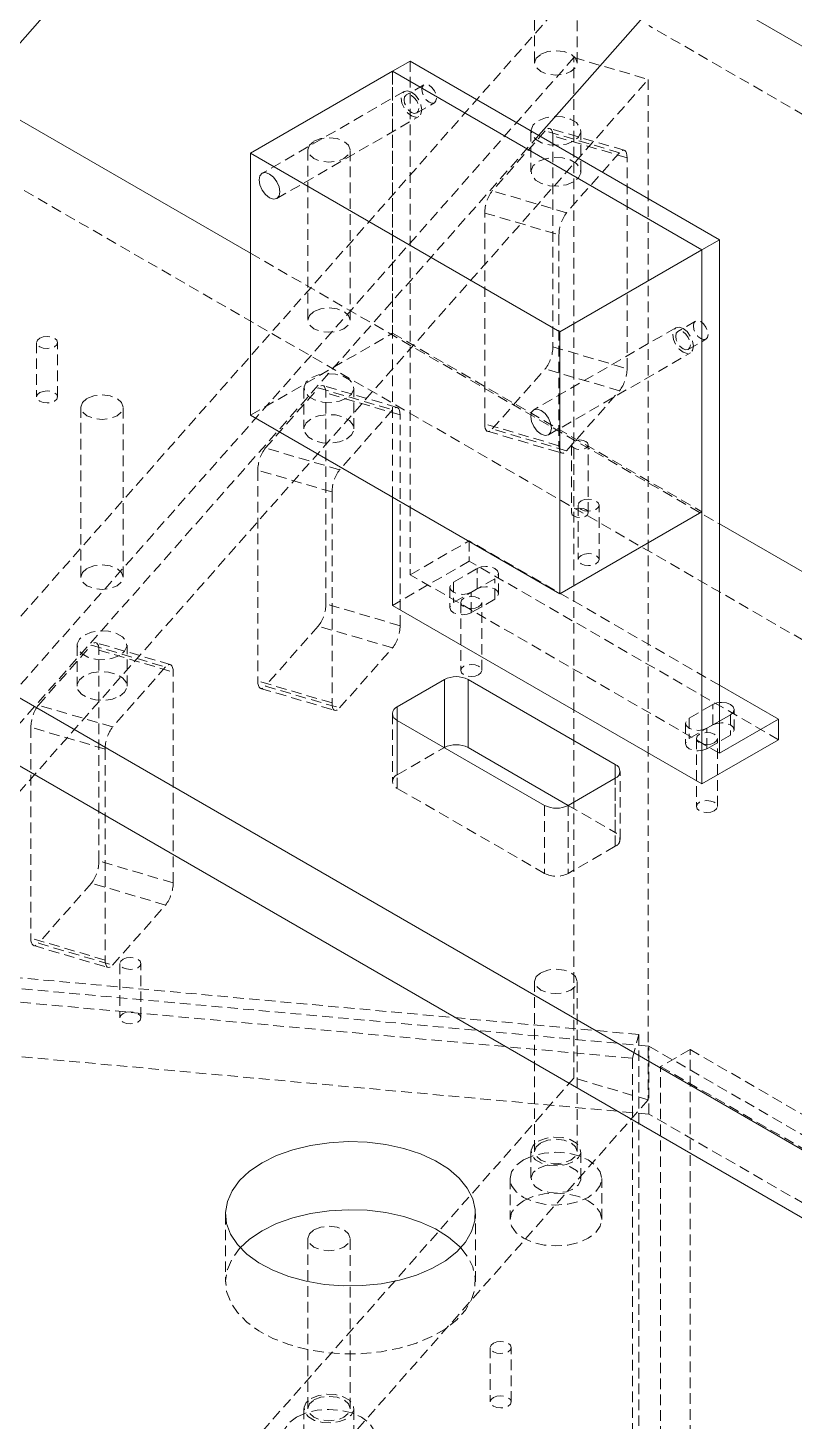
# Model space of a CAD drawing. Header units: millimetres. Extents: x 1529 to 6255, y 1713 to 5797.
# Drawn here: x 5466.2 to 5558.1, y 5170.2 to 5337.4 of the extents above; entities that cross this region are included whole.
import ezdxf

# ---------------------------------------------------------------- set-up
doc = ezdxf.new("R2010")
doc.units = ezdxf.units.MM
doc.linetypes.add('HIDDEN', pattern=[1.905, 1.27, -0.635])

msp = doc.modelspace()

# ---------------------------------------------------------------- linework, layer by layer
at = {"color": 7, "linetype": 'Continuous', "lineweight": 15}
for p, q in [((5459.807, 5329.476), (5538.359, 5418.475)), ((5540.713, 5345.846), (5755.856, 5221.647)), ((5540.629, 5339.392), (5527.5, 5324.517)), ((5452.464, 5333.715), (5492.915, 5310.363)), ((5509.957, 5332.195), (5512.078, 5333.42)), ((5549.201, 5311.989), (5512.078, 5333.42)), ((5492.915, 5322.358), (5509.957, 5332.195)), ((5509.957, 5332.195), (5547.08, 5310.765)), ((5492.915, 5290.921), (5492.915, 5322.358)), ((5530.038, 5300.927), (5492.915, 5322.358)), ((5549.201, 5311.989), (5547.08, 5310.765)), ((5549.201, 5250.34), (5549.201, 5311.989)), ((5547.08, 5310.765), (5530.038, 5300.927)), ((5547.08, 5310.765), (5547.08, 5246.666)), ((5547.08, 5279.328), (5547.08, 5310.765)), ((5530.038, 5269.49), (5530.038, 5300.927)), ((5530.038, 5269.49), (5492.915, 5290.921)), ((5409.591, 5289.07), (5698.033, 5122.557)), ((5409.591, 5280.905), (5698.033, 5114.391)), ((5509.957, 5268.097), (5509.957, 5281.083)), ((5547.08, 5279.328), (5530.038, 5269.49)), ((5549.201, 5277.87), (5579.471, 5260.396)), ((5547.08, 5246.666), (5509.957, 5268.097)), ((5516.179, 5259.198), (5510.522, 5255.932)), ((5519.008, 5259.198), (5536.685, 5248.993)), ((5519.008, 5251.033), (5519.008, 5259.198)), ((5556.272, 5254.422), (5549.201, 5258.504)), ((5510.522, 5254.3), (5528.2, 5244.095)), ((5550.509, 5254.973), (5549.201, 5254.218)), ((5556.272, 5254.422), (5549.201, 5250.34)), ((5556.272, 5251.973), (5556.272, 5254.422)), ((5519.008, 5251.033), (5531.027, 5244.094)), ((5547.08, 5246.666), (5556.272, 5251.973)), ((5536.685, 5247.36), (5531.028, 5244.095))]:
    msp.add_line(p, q, dxfattribs=at)
at = {"color": 7, "linetype": 'HIDDEN', "lineweight": 0}
for p, q in [((5527.006, 5353.619), (5527.006, 5333.205)), ((5532.106, 5333.205), (5532.106, 5353.619)), ((5531.719, 5342.013), (5409.526, 5203.57)), ((5951.971, 5100.267), (5540.713, 5337.681)), ((5531.719, 5333.848), (5409.526, 5195.405)), ((5512.078, 5333.42), (5512.078, 5271.771)), ((5531.719, 5333.848), (5540.629, 5331.227)), ((5531.719, 5211.367), (5531.719, 5333.848)), ((5418.436, 5192.784), (5540.629, 5331.227)), ((5509.957, 5281.083), (5509.957, 5332.195)), ((5509.957, 5332.195), (5509.957, 5300.759)), ((5540.629, 5331.227), (5540.629, 5208.746)), ((5511.344, 5329.792), (5494.303, 5319.954)), ((5513.716, 5330.583), (5511.594, 5329.359)), ((5512.844, 5327.194), (5514.966, 5328.418)), ((5496.053, 5316.923), (5513.094, 5326.761)), ((5775.368, 5139.141), (5452.464, 5325.55)), ((5527.5, 5324.517), (5462.201, 5250.534)), ((5528.279, 5325.052), (5521.923, 5317.85)), ((5526.556, 5325.04), (5526.556, 5320.141)), ((5537.189, 5322.431), (5528.279, 5325.052)), ((5537.754, 5322.716), (5528.844, 5325.337)), ((5538.097, 5321.826), (5529.187, 5324.447)), ((5529.187, 5324.447), (5529.187, 5299.135)), ((5532.556, 5320.141), (5532.556, 5325.04)), ((5499.767, 5322.757), (5499.767, 5302.343)), ((5504.867, 5302.343), (5504.867, 5322.757)), ((5537.189, 5322.431), (5530.833, 5315.23)), ((5538.097, 5296.514), (5538.097, 5321.826)), ((5530.833, 5315.23), (5521.923, 5317.85)), ((5521.015, 5315.189), (5529.925, 5312.568)), ((5521.015, 5289.876), (5521.015, 5315.189)), ((5529.925, 5312.568), (5529.925, 5287.255)), ((5492.915, 5310.363), (5549.201, 5277.87)), ((5543.942, 5301.42), (5526.901, 5291.582)), ((5546.313, 5302.212), (5544.192, 5300.987)), ((5467.231, 5299.652), (5467.231, 5293.12)), ((5469.731, 5293.12), (5469.731, 5299.652)), ((5492.915, 5290.921), (5509.957, 5300.759)), ((5509.957, 5300.759), (5547.08, 5279.328)), ((5545.442, 5298.822), (5547.563, 5300.046)), ((5528.651, 5288.551), (5545.692, 5298.389)), ((5529.187, 5299.135), (5538.097, 5296.514)), ((5521.923, 5289.272), (5528.279, 5296.473)), ((5537.189, 5293.852), (5528.279, 5296.473)), ((5494.684, 5286.988), (5501.04, 5294.19)), ((5499.317, 5294.178), (5499.317, 5289.279)), ((5501.04, 5294.19), (5509.95, 5291.569)), ((5510.514, 5291.854), (5501.604, 5294.475)), ((5505.317, 5289.279), (5505.317, 5294.178)), ((5510.858, 5290.964), (5501.948, 5293.585)), ((5501.948, 5268.273), (5501.948, 5293.585)), ((5530.833, 5286.651), (5537.189, 5293.852)), ((5472.527, 5291.895), (5472.527, 5271.481)), ((5477.627, 5271.481), (5477.627, 5291.895)), ((5509.95, 5291.569), (5503.594, 5284.368)), ((5510.858, 5265.652), (5510.858, 5290.964)), ((5529.925, 5287.255), (5521.015, 5289.876)), ((5530.833, 5286.651), (5521.923, 5289.272)), ((5521.359, 5288.986), (5530.269, 5286.365)), ((5503.594, 5284.368), (5494.684, 5286.988)), ((5531.443, 5287.371), (5531.443, 5279.205)), ((5533.443, 5279.205), (5533.443, 5287.371)), ((5502.686, 5281.706), (5493.776, 5284.327)), ((5493.776, 5284.327), (5493.776, 5259.014)), ((5502.686, 5281.706), (5502.686, 5256.393)), ((5532.232, 5280.118), (5532.232, 5273.586)), ((5534.732, 5273.586), (5534.732, 5280.118)), ((5512.078, 5271.771), (5519.149, 5275.853)), ((5549.201, 5258.504), (5519.149, 5275.853)), ((5519.149, 5275.853), (5519.149, 5273.404)), ((5519.149, 5273.404), (5509.957, 5268.097)), ((5517.275, 5270.893), (5520.104, 5272.526)), ((5556.272, 5251.973), (5519.149, 5273.404)), ((5520.104, 5270.077), (5520.104, 5272.526)), ((5549.201, 5250.34), (5512.078, 5271.771)), ((5517.275, 5270.893), (5517.275, 5268.444)), ((5522.225, 5271.302), (5519.396, 5269.669)), ((5522.225, 5268.852), (5522.225, 5271.302)), ((5522.664, 5269.464), (5522.664, 5271.914)), ((5516.836, 5270.281), (5516.836, 5267.832)), ((5517.275, 5268.444), (5520.104, 5270.077)), ((5519.396, 5267.219), (5519.396, 5269.669)), ((5510.858, 5265.652), (5501.948, 5268.273)), ((5518.146, 5268.444), (5518.146, 5260.278)), ((5522.225, 5268.852), (5519.396, 5267.219)), ((5520.646, 5260.278), (5520.646, 5268.444)), ((4968.243, 5265.91), (5538.738, 5213.747)), ((5501.04, 5265.611), (5494.684, 5258.41)), ((5509.95, 5262.99), (5501.04, 5265.611)), ((5467.444, 5256.126), (5473.8, 5263.328)), ((5472.077, 5263.316), (5472.077, 5258.417)), ((5473.8, 5263.328), (5482.71, 5260.707)), ((5483.275, 5260.992), (5474.365, 5263.613)), ((5474.708, 5262.723), (5483.618, 5260.102)), ((5474.708, 5237.41), (5474.708, 5262.723)), ((5478.077, 5258.417), (5478.077, 5263.316)), ((5503.594, 5255.789), (5509.95, 5262.99)), ((5482.71, 5260.707), (5476.354, 5253.506)), ((5483.618, 5234.79), (5483.618, 5260.102)), ((5502.686, 5256.393), (5493.776, 5259.014)), ((5494.119, 5258.124), (5503.03, 5255.503)), ((5494.684, 5258.41), (5503.594, 5255.789)), ((5539.52, 5216.598), (5098.759, 5256.899)), ((5476.354, 5253.506), (5467.444, 5256.126)), ((5545.559, 5254.565), (5548.388, 5256.198)), ((5548.388, 5253.749), (5548.388, 5256.198)), ((5509.936, 5255.116), (5509.936, 5246.951)), ((5510.522, 5246.134), (5510.522, 5254.3)), ((5510.522, 5254.3), (5510.522, 5247.767)), ((5545.559, 5254.565), (5545.559, 5252.116)), ((5549.201, 5254.218), (5547.681, 5253.341)), ((5550.509, 5254.973), (5550.509, 5252.524)), ((5550.948, 5253.136), (5550.948, 5255.586)), ((5475.446, 5250.844), (5466.536, 5253.465)), ((5466.536, 5253.465), (5466.536, 5228.152)), ((5545.12, 5253.953), (5545.12, 5251.503)), ((5545.559, 5252.116), (5548.388, 5253.749)), ((5547.681, 5250.891), (5547.681, 5253.341)), ((5550.509, 5252.524), (5547.681, 5250.891)), ((5475.446, 5250.844), (5475.446, 5225.531)), ((5510.522, 5247.767), (5516.179, 5251.033)), ((5516.179, 5251.033), (5516.179, 5251.034)), ((5546.431, 5252.116), (5546.431, 5243.95)), ((5548.931, 5243.95), (5548.931, 5252.116)), ((5536.685, 5239.195), (5536.685, 5247.36)), ((5536.685, 5240.827), (5536.685, 5247.36)), ((5537.271, 5240.011), (5537.271, 5248.177)), ((5528.2, 5235.929), (5510.522, 5246.134)), ((5528.2, 5244.095), (5528.2, 5235.929)), ((5531.027, 5244.094), (5536.685, 5240.827)), ((5531.028, 5244.095), (5531.028, 5235.929)), ((5536.685, 5239.195), (5531.028, 5235.929)), ((5483.618, 5234.79), (5474.708, 5237.41)), ((5473.8, 5234.749), (5467.444, 5227.547)), ((5482.71, 5232.128), (5473.8, 5234.749)), ((5476.354, 5224.927), (5482.71, 5232.128)), ((5475.446, 5225.531), (5466.536, 5228.152)), ((5467.444, 5227.547), (5476.354, 5224.927)), ((5466.88, 5227.262), (5475.79, 5224.641)), ((5477.232, 5225.124), (5477.232, 5218.592)), ((5479.732, 5218.592), (5479.732, 5225.124)), ((5540.713, 5215.2), (5452.461, 5223.269)), ((5527.006, 5222.972), (5527.006, 5202.559)), ((5532.106, 5202.559), (5532.106, 5222.972)), ((5538.738, 5213.747), (5539.52, 5216.598)), ((5539.52, 5216.598), (5539.52, 4648.286)), ((5540.713, 5207.034), (5452.461, 5215.104)), ((5540.713, 5215.2), (5951.971, 4977.786)), ((5540.713, 5207.034), (5540.713, 5215.2)), ((5545.663, 5214.791), (5542.128, 5212.75)), ((5545.663, 5214.791), (5954.093, 4979.01)), ((5545.663, 4646.479), (5545.663, 5214.791)), ((5538.738, 5213.747), (5538.738, 4645.435)), ((5542.128, 5212.75), (5950.557, 4976.969)), ((5542.128, 4644.438), (5542.128, 5212.75)), ((5531.719, 5211.367), (5409.526, 5072.924)), ((5540.629, 5208.746), (5531.719, 5211.367)), ((5540.629, 5208.746), (5484.773, 5145.462)), ((5951.971, 4969.62), (5540.713, 5207.034)), ((5526.556, 5202.559), (5526.556, 5199.293)), ((5532.556, 5199.293), (5532.556, 5202.559)), ((5524.056, 5199.293), (5524.056, 5194.393)), ((5535.056, 5194.393), (5535.056, 5199.293)), ((5489.901, 5195.075), (5489.901, 5186.91)), ((5519.901, 5186.91), (5519.901, 5195.075)), ((5499.767, 5192.11), (5499.767, 5171.697)), ((5504.867, 5171.697), (5504.867, 5192.11)), ((5521.682, 5179.032), (5521.682, 5172.5)), ((5524.182, 5172.5), (5524.182, 5179.032)), ((5499.317, 5171.697), (5499.317, 5168.431)), ((5505.317, 5168.431), (5505.317, 5171.697))]:
    msp.add_line(p, q, dxfattribs=at)
at = {"color": 8, "linetype": 'Continuous', "lineweight": 15}
for p, q in [((5516.179, 5251.034), (5516.179, 5259.198)), ((5510.522, 5255.932), (5510.522, 5254.3)), ((5536.685, 5247.36), (5536.685, 5248.993))]:
    msp.add_line(p, q, dxfattribs=at)
at = {"color": 7, "linetype": 'HIDDEN', "lineweight": 0, "flags": 128}
for points in [[(5527.753, 5334.246), (5528.58, 5334.565), (5529.556, 5334.677), (5530.532, 5334.565), (5531.359, 5334.246), (5531.912, 5333.769), (5532.106, 5333.205), (5531.912, 5332.642), (5531.359, 5332.164), (5530.532, 5331.845), (5529.556, 5331.733), (5528.58, 5331.845), (5527.753, 5332.164), (5527.2, 5332.642), (5527.006, 5333.205), (5527.2, 5333.769), (5527.753, 5334.246)], [(5512.219, 5329.705), (5512.693, 5329.323), (5513.094, 5328.781), (5513.363, 5328.163), (5513.457, 5327.562), (5513.363, 5327.069), (5513.094, 5326.761), (5512.693, 5326.683), (5512.219, 5326.847), (5511.746, 5327.229), (5511.344, 5327.771), (5511.076, 5328.389), (5510.982, 5328.991), (5511.076, 5329.483), (5511.344, 5329.792), (5511.746, 5329.87), (5512.219, 5329.705)], [(5512.219, 5327.255), (5512.558, 5327.138), (5512.844, 5327.194), (5513.036, 5327.414), (5513.103, 5327.766), (5513.036, 5328.195), (5512.844, 5328.637), (5512.558, 5329.024), (5512.219, 5329.297), (5511.881, 5329.414), (5511.594, 5329.359), (5511.403, 5329.138), (5511.335, 5328.786), (5511.403, 5328.357), (5511.594, 5327.915), (5511.881, 5327.528), (5512.219, 5327.255)], [(5514.341, 5328.48), (5514.679, 5328.362), (5514.966, 5328.418), (5515.157, 5328.639), (5515.225, 5328.991), (5515.157, 5329.42), (5514.966, 5329.862), (5514.679, 5330.248), (5514.341, 5330.521), (5514.002, 5330.639), (5513.716, 5330.583), (5513.524, 5330.363), (5513.457, 5330.011), (5513.524, 5329.582), (5513.716, 5329.14), (5514.002, 5328.753), (5514.341, 5328.48)], [(5531.678, 5323.815), (5530.824, 5323.47), (5529.818, 5323.315), (5528.78, 5323.367), (5527.835, 5323.621), (5527.099, 5324.047), (5526.658, 5324.592), (5526.568, 5325.191), (5526.837, 5325.772), (5527.435, 5326.265), (5528.288, 5326.609), (5529.295, 5326.765), (5530.333, 5326.713), (5531.277, 5326.459), (5532.014, 5326.033), (5532.454, 5325.488), (5532.545, 5324.889), (5532.275, 5324.308), (5531.678, 5323.815)], [(5529.187, 5324.447), (5529.17, 5324.746), (5529.118, 5324.994), (5529.034, 5325.181), (5528.921, 5325.301), (5528.784, 5325.348), (5528.627, 5325.321), (5528.456, 5325.221), (5528.279, 5325.052)], [(5500.514, 5323.798), (5501.341, 5324.117), (5502.317, 5324.229), (5503.293, 5324.117), (5504.12, 5323.798), (5504.673, 5323.32), (5504.867, 5322.757), (5504.673, 5322.193), (5504.12, 5321.716), (5503.293, 5321.397), (5502.317, 5321.285), (5501.341, 5321.397), (5500.514, 5321.716), (5499.961, 5322.193), (5499.767, 5322.757), (5499.961, 5323.32), (5500.514, 5323.798)], [(5538.097, 5321.826), (5538.08, 5322.125), (5538.028, 5322.373), (5537.944, 5322.56), (5537.831, 5322.68), (5537.694, 5322.727), (5537.537, 5322.7), (5537.366, 5322.6), (5537.189, 5322.431)], [(5531.678, 5318.916), (5530.824, 5318.571), (5529.818, 5318.415), (5528.78, 5318.468), (5527.835, 5318.722), (5527.099, 5319.147), (5526.658, 5319.692), (5526.568, 5320.292), (5526.837, 5320.873), (5527.435, 5321.365), (5528.288, 5321.71), (5529.295, 5321.866), (5530.333, 5321.814), (5531.277, 5321.559), (5532.014, 5321.134), (5532.454, 5320.589), (5532.545, 5319.99), (5532.275, 5319.409), (5531.678, 5318.916)], [(5500.514, 5303.384), (5501.341, 5303.703), (5502.317, 5303.815), (5503.293, 5303.703), (5504.12, 5303.384), (5504.673, 5302.907), (5504.867, 5302.343), (5504.673, 5301.78), (5504.12, 5301.302), (5503.293, 5300.983), (5502.317, 5300.871), (5501.341, 5300.983), (5500.514, 5301.302), (5499.961, 5301.78), (5499.767, 5302.343), (5499.961, 5302.907), (5500.514, 5303.384)], [(5544.817, 5301.333), (5545.29, 5300.951), (5545.692, 5300.41), (5545.96, 5299.791), (5546.054, 5299.19), (5545.96, 5298.698), (5545.692, 5298.389), (5545.29, 5298.311), (5544.817, 5298.475), (5544.343, 5298.858), (5543.942, 5299.399), (5543.674, 5300.018), (5543.58, 5300.619), (5543.674, 5301.111), (5543.942, 5301.42), (5544.343, 5301.498), (5544.817, 5301.333)], [(5544.817, 5298.884), (5545.155, 5298.766), (5545.442, 5298.822), (5545.634, 5299.042), (5545.701, 5299.394), (5545.634, 5299.824), (5545.442, 5300.265), (5545.155, 5300.652), (5544.817, 5300.925), (5544.479, 5301.043), (5544.192, 5300.987), (5544, 5300.766), (5543.933, 5300.415), (5544, 5299.985), (5544.192, 5299.543), (5544.479, 5299.157), (5544.817, 5298.884)], [(5546.938, 5300.108), (5547.277, 5299.991), (5547.563, 5300.046), (5547.755, 5300.267), (5547.822, 5300.619), (5547.755, 5301.048), (5547.563, 5301.49), (5547.277, 5301.877), (5546.938, 5302.15), (5546.6, 5302.267), (5546.313, 5302.212), (5546.122, 5301.991), (5546.054, 5301.639), (5546.122, 5301.21), (5546.313, 5300.768), (5546.6, 5300.381), (5546.938, 5300.108)], [(5467.597, 5300.162), (5468.003, 5300.319), (5468.481, 5300.374), (5468.96, 5300.319), (5469.365, 5300.162), (5469.636, 5299.928), (5469.731, 5299.652), (5469.636, 5299.376), (5469.365, 5299.142), (5468.959, 5298.985), (5468.481, 5298.93), (5468.003, 5298.985), (5467.597, 5299.142), (5467.326, 5299.376), (5467.231, 5299.652), (5467.326, 5299.928), (5467.597, 5300.162)], [(5504.438, 5292.953), (5503.585, 5292.608), (5502.578, 5292.453), (5501.54, 5292.505), (5500.596, 5292.759), (5499.859, 5293.185), (5499.419, 5293.73), (5499.328, 5294.329), (5499.598, 5294.91), (5500.195, 5295.402), (5501.049, 5295.747), (5502.055, 5295.903), (5503.093, 5295.851), (5504.038, 5295.597), (5504.774, 5295.171), (5505.215, 5294.626), (5505.305, 5294.027), (5505.036, 5293.446), (5504.438, 5292.953)], [(5501.948, 5293.585), (5501.93, 5293.884), (5501.879, 5294.132), (5501.795, 5294.319), (5501.682, 5294.439), (5501.544, 5294.486), (5501.387, 5294.459), (5501.217, 5294.359), (5501.04, 5294.19)], [(5467.597, 5293.63), (5468.003, 5293.786), (5468.481, 5293.841), (5468.96, 5293.786), (5469.365, 5293.63), (5469.636, 5293.396), (5469.731, 5293.12), (5469.636, 5292.844), (5469.365, 5292.609), (5468.959, 5292.453), (5468.481, 5292.398), (5468.003, 5292.453), (5467.597, 5292.609), (5467.326, 5292.844), (5467.231, 5293.12), (5467.326, 5293.396), (5467.597, 5293.63)], [(5473.274, 5292.936), (5474.102, 5293.255), (5475.077, 5293.367), (5476.053, 5293.255), (5476.88, 5292.936), (5477.433, 5292.458), (5477.627, 5291.895), (5477.433, 5291.331), (5476.88, 5290.854), (5476.053, 5290.535), (5475.077, 5290.423), (5474.102, 5290.535), (5473.274, 5290.854), (5472.721, 5291.331), (5472.527, 5291.895), (5472.721, 5292.458), (5473.274, 5292.936)], [(5504.438, 5288.054), (5505.036, 5288.547), (5505.305, 5289.128), (5505.215, 5289.727), (5504.774, 5290.272), (5504.038, 5290.697), (5503.093, 5290.951), (5502.055, 5291.004), (5501.049, 5290.848), (5500.195, 5290.503), (5499.598, 5290.011), (5499.328, 5289.43), (5499.419, 5288.83), (5499.859, 5288.285), (5500.596, 5287.86), (5501.54, 5287.606), (5502.578, 5287.553), (5503.585, 5287.709), (5504.438, 5288.054)], [(5510.858, 5290.964), (5510.84, 5291.263), (5510.789, 5291.511), (5510.705, 5291.698), (5510.592, 5291.818), (5510.454, 5291.865), (5510.297, 5291.838), (5510.127, 5291.738), (5509.95, 5291.569)], [(5521.015, 5289.876), (5521.033, 5289.577), (5521.084, 5289.329), (5521.168, 5289.142), (5521.281, 5289.022), (5521.419, 5288.975), (5521.576, 5289.002), (5521.746, 5289.102), (5521.923, 5289.272)], [(5533.15, 5287.779), (5533.366, 5287.592), (5533.443, 5287.371), (5533.366, 5287.15), (5533.15, 5286.963), (5532.825, 5286.837), (5532.443, 5286.793), (5532.06, 5286.837), (5531.735, 5286.963), (5531.519, 5287.15), (5531.443, 5287.371), (5531.519, 5287.592), (5531.735, 5287.779), (5532.06, 5287.904), (5532.443, 5287.948), (5532.825, 5287.904), (5533.15, 5287.779)], [(5529.925, 5287.255), (5529.943, 5286.956), (5529.994, 5286.708), (5530.078, 5286.521), (5530.191, 5286.402), (5530.329, 5286.354), (5530.486, 5286.381), (5530.656, 5286.481), (5530.833, 5286.651)], [(5532.598, 5280.628), (5533.003, 5280.785), (5533.482, 5280.84), (5533.96, 5280.785), (5534.366, 5280.628), (5534.637, 5280.394), (5534.732, 5280.118), (5534.637, 5279.842), (5534.366, 5279.608), (5533.96, 5279.452), (5533.482, 5279.397), (5533.003, 5279.452), (5532.598, 5279.608), (5532.327, 5279.842), (5532.232, 5280.118), (5532.327, 5280.394), (5532.598, 5280.628)], [(5533.15, 5279.614), (5532.825, 5279.739), (5532.443, 5279.783), (5532.06, 5279.739), (5531.735, 5279.614), (5531.519, 5279.426), (5531.443, 5279.205), (5531.519, 5278.984), (5531.735, 5278.797), (5532.06, 5278.672), (5532.443, 5278.628), (5532.825, 5278.672), (5533.15, 5278.797), (5533.366, 5278.984), (5533.443, 5279.205), (5533.366, 5279.426), (5533.15, 5279.614)], [(5532.598, 5274.096), (5533.003, 5274.253), (5533.482, 5274.307), (5533.96, 5274.253), (5534.366, 5274.096), (5534.637, 5273.862), (5534.732, 5273.586), (5534.637, 5273.31), (5534.366, 5273.076), (5533.96, 5272.919), (5533.482, 5272.864), (5533.003, 5272.919), (5532.598, 5273.076), (5532.327, 5273.31), (5532.232, 5273.586), (5532.327, 5273.862), (5532.598, 5274.096)], [(5473.274, 5272.522), (5474.102, 5272.841), (5475.077, 5272.953), (5476.053, 5272.841), (5476.88, 5272.522), (5477.433, 5272.045), (5477.627, 5271.481), (5477.433, 5270.918), (5476.88, 5270.44), (5476.053, 5270.121), (5475.077, 5270.009), (5474.102, 5270.121), (5473.274, 5270.44), (5472.721, 5270.918), (5472.527, 5271.481), (5472.721, 5272.045), (5473.274, 5272.522)], [(5520.104, 5272.526), (5520.59, 5272.714), (5521.164, 5272.78), (5521.738, 5272.714), (5522.225, 5272.526), (5522.55, 5272.245), (5522.664, 5271.914), (5522.55, 5271.583), (5522.225, 5271.302)], [(5519.396, 5269.669), (5518.91, 5269.481), (5518.336, 5269.415), (5517.762, 5269.481), (5517.275, 5269.669), (5516.95, 5269.95), (5516.836, 5270.281), (5516.95, 5270.612), (5517.275, 5270.893)], [(5520.28, 5267.934), (5519.875, 5267.777), (5519.396, 5267.722), (5518.918, 5267.777), (5518.513, 5267.934), (5518.242, 5268.168), (5518.146, 5268.444), (5518.242, 5268.72), (5518.513, 5268.954), (5518.918, 5269.111), (5519.396, 5269.166), (5519.875, 5269.111), (5520.28, 5268.954), (5520.551, 5268.72), (5520.646, 5268.444), (5520.551, 5268.168), (5520.28, 5267.934)], [(5520.104, 5270.077), (5520.59, 5270.264), (5521.164, 5270.33), (5521.738, 5270.264), (5522.225, 5270.077), (5522.55, 5269.796), (5522.664, 5269.464), (5522.55, 5269.133), (5522.225, 5268.852)], [(5519.396, 5267.219), (5518.91, 5267.032), (5518.336, 5266.966), (5517.762, 5267.032), (5517.275, 5267.219), (5516.95, 5267.5), (5516.836, 5267.832), (5516.95, 5268.163), (5517.275, 5268.444)], [(5477.199, 5262.091), (5476.345, 5261.746), (5475.339, 5261.591), (5474.301, 5261.643), (5473.357, 5261.897), (5472.62, 5262.322), (5472.18, 5262.868), (5472.089, 5263.467), (5472.358, 5264.048), (5472.956, 5264.54), (5473.81, 5264.885), (5474.816, 5265.041), (5475.854, 5264.989), (5476.798, 5264.734), (5477.535, 5264.309), (5477.975, 5263.764), (5478.066, 5263.165), (5477.796, 5262.584), (5477.199, 5262.091)], [(5474.708, 5262.723), (5474.691, 5263.022), (5474.639, 5263.27), (5474.555, 5263.457), (5474.442, 5263.577), (5474.305, 5263.624), (5474.148, 5263.597), (5473.977, 5263.497), (5473.8, 5263.328)], [(5483.618, 5260.102), (5483.601, 5260.401), (5483.549, 5260.649), (5483.465, 5260.836), (5483.352, 5260.956), (5483.215, 5261.003), (5483.058, 5260.976), (5482.887, 5260.876), (5482.71, 5260.707)], [(5520.28, 5259.768), (5519.875, 5259.612), (5519.396, 5259.557), (5518.918, 5259.612), (5518.513, 5259.768), (5518.242, 5260.002), (5518.146, 5260.278), (5518.242, 5260.555), (5518.513, 5260.789), (5518.918, 5260.945), (5519.396, 5261), (5519.875, 5260.945), (5520.28, 5260.789), (5520.551, 5260.555), (5520.646, 5260.278), (5520.551, 5260.002), (5520.28, 5259.768)], [(5477.199, 5257.192), (5477.796, 5257.685), (5478.066, 5258.266), (5477.975, 5258.865), (5477.535, 5259.41), (5476.798, 5259.835), (5475.854, 5260.089), (5474.816, 5260.142), (5473.81, 5259.986), (5472.956, 5259.641), (5472.358, 5259.149), (5472.089, 5258.568), (5472.18, 5257.968), (5472.62, 5257.423), (5473.357, 5256.998), (5474.301, 5256.744), (5475.339, 5256.691), (5476.345, 5256.847), (5477.199, 5257.192)], [(5493.776, 5259.014), (5493.793, 5258.715), (5493.845, 5258.467), (5493.929, 5258.28), (5494.042, 5258.16), (5494.179, 5258.113), (5494.336, 5258.14), (5494.507, 5258.24), (5494.684, 5258.41)], [(5502.686, 5256.393), (5502.703, 5256.094), (5502.755, 5255.846), (5502.839, 5255.659), (5502.952, 5255.54), (5503.089, 5255.492), (5503.246, 5255.519), (5503.417, 5255.619), (5503.594, 5255.789)], [(5548.388, 5256.198), (5548.874, 5256.386), (5549.201, 5256.44)], [(5547.681, 5253.341), (5547.194, 5253.153), (5546.62, 5253.087), (5546.046, 5253.153), (5545.559, 5253.341), (5545.234, 5253.622), (5545.12, 5253.953), (5545.234, 5254.284), (5545.559, 5254.565)], [(5548.565, 5251.605), (5548.159, 5251.449), (5547.681, 5251.394), (5547.202, 5251.449), (5546.797, 5251.605), (5546.526, 5251.84), (5546.431, 5252.116), (5546.526, 5252.392), (5546.797, 5252.626), (5547.202, 5252.782), (5547.681, 5252.837), (5548.159, 5252.782), (5548.565, 5252.626), (5548.836, 5252.392), (5548.931, 5252.116), (5548.836, 5251.84), (5548.565, 5251.605)], [(5548.388, 5253.749), (5548.874, 5253.936), (5549.448, 5254.002), (5550.022, 5253.936), (5550.509, 5253.749), (5550.834, 5253.468), (5550.948, 5253.136), (5550.834, 5252.805), (5550.509, 5252.524)], [(5547.681, 5250.891), (5547.194, 5250.703), (5546.62, 5250.637), (5546.046, 5250.703), (5545.559, 5250.891), (5545.234, 5251.172), (5545.12, 5251.503), (5545.234, 5251.835), (5545.559, 5252.116)], [(5548.565, 5243.44), (5548.159, 5243.284), (5547.681, 5243.229), (5547.202, 5243.284), (5546.797, 5243.44), (5546.526, 5243.674), (5546.431, 5243.95), (5546.526, 5244.226), (5546.797, 5244.46), (5547.202, 5244.617), (5547.681, 5244.672), (5548.159, 5244.617), (5548.565, 5244.46), (5548.836, 5244.226), (5548.931, 5243.95), (5548.836, 5243.674), (5548.565, 5243.44)], [(5466.536, 5228.152), (5466.554, 5227.853), (5466.606, 5227.605), (5466.689, 5227.418), (5466.802, 5227.298), (5466.94, 5227.251), (5467.097, 5227.278), (5467.267, 5227.378), (5467.444, 5227.547)], [(5477.598, 5225.634), (5478.003, 5225.791), (5478.482, 5225.846), (5478.96, 5225.791), (5479.366, 5225.634), (5479.637, 5225.4), (5479.732, 5225.124), (5479.637, 5224.848), (5479.366, 5224.614), (5478.96, 5224.457), (5478.482, 5224.403), (5478.003, 5224.457), (5477.598, 5224.614), (5477.327, 5224.848), (5477.232, 5225.124), (5477.327, 5225.4), (5477.598, 5225.634)], [(5475.446, 5225.531), (5475.464, 5225.232), (5475.516, 5224.984), (5475.6, 5224.797), (5475.712, 5224.678), (5475.85, 5224.63), (5476.007, 5224.657), (5476.177, 5224.757), (5476.354, 5224.927)], [(5527.753, 5224.013), (5528.58, 5224.332), (5529.556, 5224.444), (5530.532, 5224.332), (5531.359, 5224.013), (5531.912, 5223.536), (5532.106, 5222.972), (5531.912, 5222.409), (5531.359, 5221.931), (5530.532, 5221.612), (5529.556, 5221.5), (5528.58, 5221.612), (5527.753, 5221.931), (5527.2, 5222.409), (5527.006, 5222.972), (5527.2, 5223.536), (5527.753, 5224.013)], [(5477.598, 5219.102), (5478.003, 5219.258), (5478.482, 5219.313), (5478.96, 5219.258), (5479.366, 5219.102), (5479.637, 5218.868), (5479.732, 5218.592), (5479.637, 5218.316), (5479.366, 5218.082), (5478.96, 5217.925), (5478.482, 5217.87), (5478.003, 5217.925), (5477.598, 5218.082), (5477.327, 5218.316), (5477.232, 5218.592), (5477.327, 5218.868), (5477.598, 5219.102)], [(5527.435, 5203.783), (5528.288, 5204.128), (5529.295, 5204.284), (5530.333, 5204.232), (5531.277, 5203.977), (5532.014, 5203.552), (5532.454, 5203.007), (5532.545, 5202.408), (5532.275, 5201.827), (5531.678, 5201.334), (5530.824, 5200.989), (5529.818, 5200.834), (5528.78, 5200.886), (5527.835, 5201.14), (5527.099, 5201.565), (5526.658, 5202.111), (5526.568, 5202.71), (5526.837, 5203.291), (5527.435, 5203.783)], [(5527.753, 5203.6), (5528.58, 5203.919), (5529.556, 5204.031), (5530.532, 5203.919), (5531.359, 5203.6), (5531.912, 5203.122), (5532.106, 5202.559), (5531.912, 5201.995), (5531.359, 5201.518), (5530.532, 5201.199), (5529.556, 5201.087), (5528.58, 5201.199), (5527.753, 5201.518), (5527.2, 5201.995), (5527.006, 5202.559), (5527.2, 5203.122), (5527.753, 5203.6)], [(5525.667, 5201.538), (5526.806, 5202.042), (5528.133, 5202.36), (5529.556, 5202.468), (5530.98, 5202.36), (5532.306, 5202.042), (5533.445, 5201.538), (5534.319, 5200.88), (5534.869, 5200.114), (5535.056, 5199.293), (5534.869, 5198.471), (5534.319, 5197.705), (5533.445, 5197.047), (5532.306, 5196.543), (5530.98, 5196.226), (5529.556, 5196.118), (5528.133, 5196.226), (5526.806, 5196.543), (5525.667, 5197.047), (5524.793, 5197.705), (5524.244, 5198.471), (5524.056, 5199.293), (5524.244, 5200.114), (5524.793, 5200.88), (5525.667, 5201.538)], [(5527.435, 5200.517), (5528.288, 5200.862), (5529.295, 5201.018), (5530.333, 5200.965), (5531.277, 5200.711), (5532.014, 5200.286), (5532.454, 5199.741), (5532.545, 5199.142), (5532.275, 5198.561), (5531.678, 5198.068), (5530.824, 5197.723), (5529.818, 5197.567), (5528.78, 5197.62), (5527.835, 5197.874), (5527.099, 5198.299), (5526.658, 5198.844), (5526.568, 5199.444), (5526.837, 5200.025), (5527.435, 5200.517)], [(5525.667, 5196.639), (5526.806, 5197.143), (5528.133, 5197.46), (5529.556, 5197.568), (5530.98, 5197.46), (5532.306, 5197.143), (5533.445, 5196.639), (5534.319, 5195.981), (5534.869, 5195.215), (5535.056, 5194.393), (5534.869, 5193.572), (5534.319, 5192.806), (5533.445, 5192.148), (5532.306, 5191.644), (5530.98, 5191.326), (5529.556, 5191.218), (5528.133, 5191.326), (5526.806, 5191.644), (5525.667, 5192.148), (5524.793, 5192.806), (5524.244, 5193.572), (5524.056, 5194.393), (5524.244, 5195.215), (5524.793, 5195.981), (5525.667, 5196.639)], [(5500.514, 5193.151), (5501.341, 5193.47), (5502.317, 5193.582), (5503.293, 5193.47), (5504.12, 5193.151), (5504.673, 5192.674), (5504.867, 5192.11), (5504.673, 5191.547), (5504.12, 5191.069), (5503.293, 5190.75), (5502.317, 5190.638), (5501.341, 5190.75), (5500.514, 5191.069), (5499.961, 5191.547), (5499.767, 5192.11), (5499.961, 5192.674), (5500.514, 5193.151)], [(5518.129, 5190.992), (5518.918, 5189.992), (5519.569, 5188.721), (5519.876, 5187.407), (5519.832, 5186.082), (5519.438, 5184.775), (5518.703, 5183.519), (5517.645, 5182.343), (5516.288, 5181.273), (5514.664, 5180.336), (5512.811, 5179.552), (5510.773, 5178.942), (5508.598, 5178.517), (5506.335, 5178.29), (5504.039, 5178.265), (5501.763, 5178.442), (5499.561, 5178.818), (5497.484, 5179.383), (5495.58, 5180.125), (5493.896, 5181.026), (5492.469, 5182.064), (5491.333, 5183.217), (5490.516, 5184.456), (5490.035, 5185.752), (5489.903, 5187.076), (5490.123, 5188.395), (5490.689, 5189.68), (5491.588, 5190.9), (5491.672, 5190.992)], [(5522.048, 5179.543), (5522.454, 5179.699), (5522.932, 5179.754), (5523.41, 5179.699), (5523.816, 5179.543), (5524.087, 5179.308), (5524.182, 5179.032), (5524.087, 5178.756), (5523.816, 5178.522), (5523.41, 5178.366), (5522.932, 5178.311), (5522.454, 5178.366), (5522.048, 5178.522), (5521.777, 5178.756), (5521.682, 5179.032), (5521.777, 5179.308), (5522.048, 5179.543)], [(5500.195, 5172.921), (5501.049, 5173.266), (5502.055, 5173.422), (5503.093, 5173.37), (5504.038, 5173.115), (5504.774, 5172.69), (5505.215, 5172.145), (5505.305, 5171.546), (5505.036, 5170.965), (5504.438, 5170.472), (5503.585, 5170.127), (5502.578, 5169.971), (5501.54, 5170.024), (5500.596, 5170.278), (5499.859, 5170.703), (5499.419, 5171.249), (5499.328, 5171.848), (5499.598, 5172.429), (5500.195, 5172.921)], [(5500.514, 5172.738), (5501.341, 5173.057), (5502.317, 5173.169), (5503.293, 5173.057), (5504.12, 5172.738), (5504.673, 5172.26), (5504.867, 5171.697), (5504.673, 5171.133), (5504.12, 5170.656), (5503.293, 5170.337), (5502.317, 5170.225), (5501.341, 5170.337), (5500.514, 5170.656), (5499.961, 5171.133), (5499.767, 5171.697), (5499.961, 5172.26), (5500.514, 5172.738)], [(5522.048, 5173.01), (5522.454, 5173.167), (5522.932, 5173.222), (5523.41, 5173.167), (5523.816, 5173.01), (5524.087, 5172.776), (5524.182, 5172.5), (5524.087, 5172.224), (5523.816, 5171.99), (5523.41, 5171.833), (5522.932, 5171.778), (5522.454, 5171.833), (5522.048, 5171.99), (5521.777, 5172.224), (5521.682, 5172.5), (5521.777, 5172.776), (5522.048, 5173.01)], [(5498.428, 5170.676), (5499.567, 5171.18), (5500.893, 5171.497), (5502.317, 5171.606), (5503.74, 5171.497), (5505.067, 5171.18), (5506.206, 5170.676), (5507.08, 5170.018), (5507.629, 5169.252), (5507.817, 5168.431), (5507.629, 5167.609), (5507.08, 5166.843), (5506.206, 5166.185), (5505.067, 5165.681), (5503.74, 5165.364), (5502.317, 5165.256), (5500.893, 5165.364), (5499.567, 5165.681), (5498.428, 5166.185), (5497.554, 5166.843), (5497.004, 5167.609), (5496.817, 5168.431), (5497.004, 5169.252), (5497.554, 5170.018), (5498.428, 5170.676)]]:
    msp.add_lwpolyline(points, dxfattribs=at)
at = {"color": 7, "linetype": 'Continuous', "lineweight": 15, "flags": 128}
for points in [[(5495.178, 5319.867), (5495.652, 5319.485), (5496.053, 5318.944), (5496.321, 5318.325), (5496.415, 5317.724), (5496.321, 5317.232), (5496.053, 5316.923), (5495.652, 5316.845), (5495.178, 5317.009), (5494.704, 5317.392), (5494.303, 5317.933), (5494.035, 5318.552), (5493.941, 5319.153), (5494.035, 5319.645), (5494.303, 5319.954), (5494.704, 5320.032), (5495.178, 5319.867)], [(5527.776, 5291.496), (5528.249, 5291.114), (5528.651, 5290.572), (5528.919, 5289.954), (5529.013, 5289.352), (5528.919, 5288.86), (5528.651, 5288.551), (5528.249, 5288.473), (5527.776, 5288.638), (5527.302, 5289.02), (5526.901, 5289.561), (5526.632, 5290.18), (5526.538, 5290.781), (5526.632, 5291.274), (5526.901, 5291.582), (5527.302, 5291.66), (5527.776, 5291.496)], [(5549.201, 5256.44), (5549.448, 5256.452), (5550.022, 5256.386), (5550.509, 5256.198), (5550.834, 5255.917), (5550.948, 5255.586), (5550.834, 5255.254), (5550.509, 5254.973)], [(5494.294, 5201.198), (5496.037, 5202.061), (5497.989, 5202.76), (5500.102, 5203.279), (5502.327, 5203.606), (5504.613, 5203.733), (5506.906, 5203.657), (5509.152, 5203.379), (5511.298, 5202.907), (5513.294, 5202.252), (5515.093, 5201.428), (5516.654, 5200.456), (5517.939, 5199.357), (5518.918, 5198.158), (5519.569, 5196.886), (5519.876, 5195.572), (5519.832, 5194.247), (5519.438, 5192.941), (5518.703, 5191.685), (5517.645, 5190.508), (5516.288, 5189.439), (5514.664, 5188.501), (5512.811, 5187.718), (5510.773, 5187.107), (5508.598, 5186.683), (5506.335, 5186.455), (5504.039, 5186.43), (5501.763, 5186.607), (5499.561, 5186.983), (5497.484, 5187.548), (5495.58, 5188.29), (5493.896, 5189.191), (5492.469, 5190.23), (5491.333, 5191.382), (5490.516, 5192.621), (5490.035, 5193.917), (5489.903, 5195.241), (5490.123, 5196.561), (5490.689, 5197.845), (5491.588, 5199.065), (5492.799, 5200.192), (5494.294, 5201.198)], [(5494.294, 5193.033), (5496.037, 5193.896), (5497.989, 5194.595), (5500.102, 5195.114), (5502.327, 5195.441), (5504.613, 5195.567), (5506.906, 5195.491), (5509.152, 5195.214), (5511.298, 5194.742), (5513.294, 5194.086), (5515.093, 5193.263), (5516.654, 5192.29), (5517.939, 5191.191), (5518.129, 5190.992)], [(5491.672, 5190.992), (5492.799, 5192.026), (5494.294, 5193.033)]]:
    msp.add_lwpolyline(points, dxfattribs=at)
at = {"color": 7, "linetype": 'HIDDEN', "lineweight": 0}
for centre, radius, start, end in [((5525.535, 5315.133), 4.52, 143.04058, 179.28885), ((5534.445, 5312.512), 4.52, 143.04058, 179.28885), ((5524.667, 5299.191), 4.52, 323.04056, 359.28984), ((5533.577, 5296.57), 4.521, 323.04144, 359.28896), ((5498.296, 5284.271), 4.52, 143.0406, 179.28979), ((5507.206, 5281.65), 4.52, 143.04012, 179.28897), ((5497.427, 5268.329), 4.521, 323.04093, 359.28719), ((5506.337, 5265.708), 4.521, 323.04141, 359.28801), ((5471.057, 5253.409), 4.52, 143.04104, 179.28936), ((5479.966, 5250.788), 4.52, 143.0393, 179.2911), ((5510.832, 5246.951), 0.873, 110.78196, 249.21619), ((5536.375, 5240.011), 0.873, 290.78196, 69.21619), ((5470.188, 5237.467), 4.521, 323.04231, 359.28809), ((5529.614, 5238.658), 3.074, 242.60966, 297.39095), ((5479.098, 5234.846), 4.521, 323.04143, 359.28848)]:
    msp.add_arc(centre, radius, start, end, dxfattribs=at)
at = {"color": 7, "linetype": 'Continuous', "lineweight": 15}
for centre, radius, start, end in [((5517.593, 5256.469), 3.074, 62.60966, 117.39095), ((5510.832, 5255.116), 0.873, 110.78196, 249.21619), ((5517.593, 5248.303), 3.074, 62.60966, 117.39095), ((5536.375, 5248.177), 0.873, 290.78196, 69.21619), ((5529.614, 5246.824), 3.074, 242.60966, 297.39095)]:
    msp.add_arc(centre, radius, start, end, dxfattribs=at)

doc.saveas('drawing.dxf')
